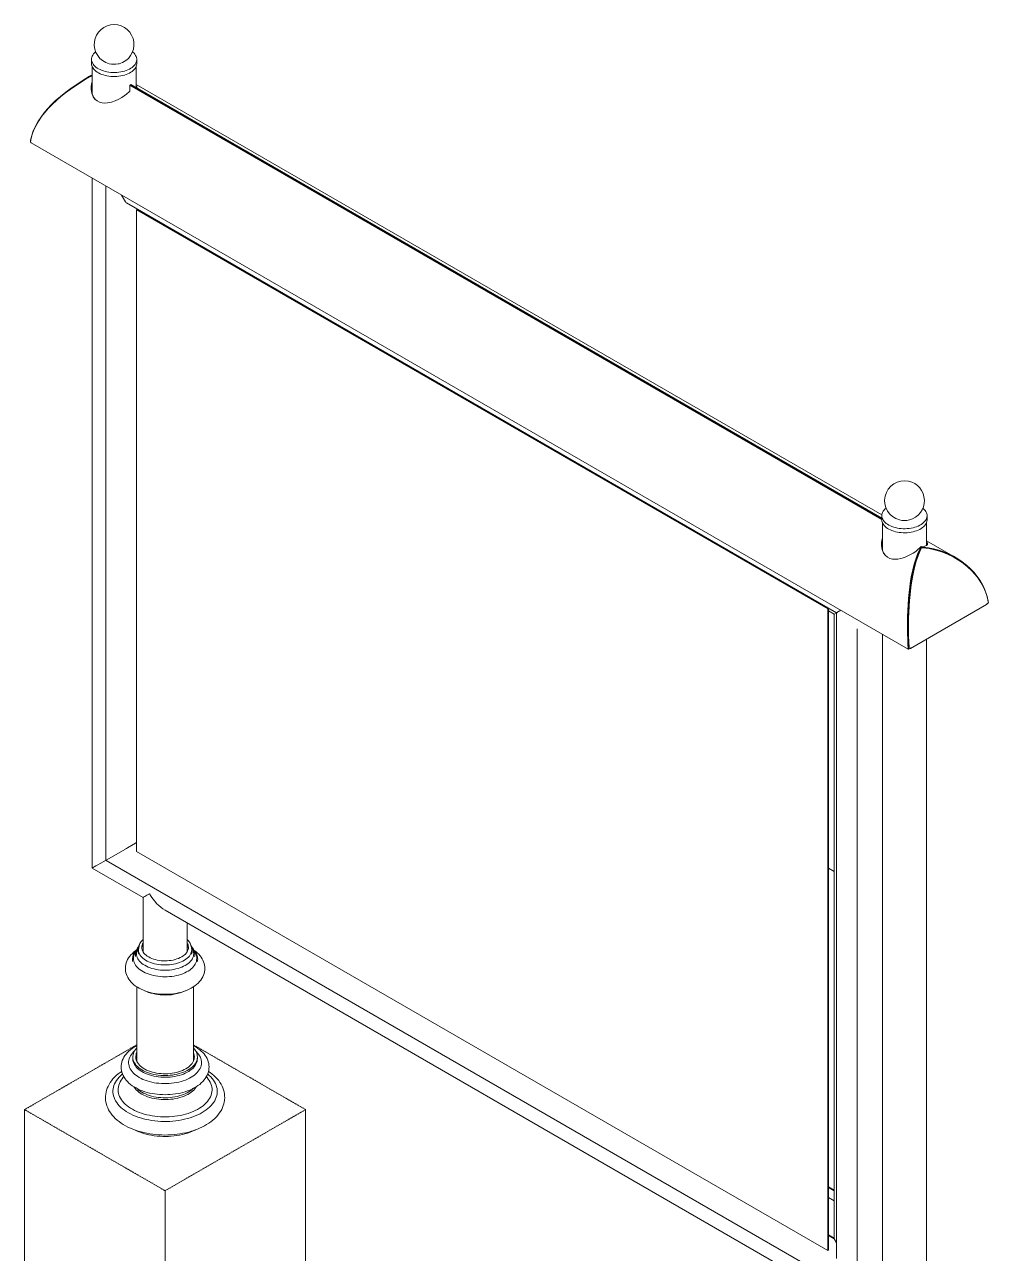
# Model space of a CAD drawing. Header units: millimetres. Extents: x -342 to 7090, y 907 to 6051.
# Drawn here: x 5027 to 7078, y 3247 to 5862 of the extents above; entities that cross this region are included whole.
import ezdxf

# ---------------------------------------------------------------- set-up
doc = ezdxf.new("R2010")
doc.units = ezdxf.units.MM
doc.linetypes.add('HIDDEN', pattern=[1.905, 1.27, -0.635])
doc.layers.add('ZANO_R', color=7, linetype='Continuous', lineweight=0)
doc.layers.add('ZANO_R_przerywana', color=7, linetype='HIDDEN', lineweight=0)

msp = doc.modelspace()

# ---------------------------------------------------------------- linework, layer by layer
at = {"layer": 'ZANO_R'}
for p, q in [((5169.6, 5787.5), (5169.6, 5778.9)), ((5265.8, 5778.9), (5265.8, 5787.5)), ((5170.7, 5772.9), (5170.7, 5715.1)), ((5226.4, 5778), (5228.3, 5778.5)), ((5264.7, 5727.3), (5264.7, 5772.9)), ((5252.2, 5733.2), (5251.1, 5732.6)), ((6851.3, 4808.8), (5251.1, 5732.6)), ((5251.1, 5720.4), (5251.1, 5732.6)), ((5252.2, 5733.2), (5253.3, 5733.9)), ((5252.2, 5733.2), (6851.3, 4810.1)), ((5253.3, 5733.9), (6851.3, 4811.4)), ((6851.4, 4818.2), (5264.7, 5734.2)), ((5039.4, 5613.4), (5039.8, 5613.1)), ((5040.6, 5611.2), (5039.6, 5611.8)), ((5041, 5610), (6907.3, 4532.5)), ((5170.7, 5535.1), (5170.7, 4066.8)), ((5200.2, 5518.1), (5200.2, 4084.3)), ((5233.5, 5498.8), (5241.8, 5484.4)), ((5243.9, 5482.3), (6754.9, 4610)), ((5266.6, 5468.3), (5265.5, 5467.6)), ((5265.5, 5467.6), (5265.5, 4784.9)), ((5265.5, 5467.6), (6736.6, 4618.4)), ((5266.6, 5468.3), (6737.7, 4619)), ((5272.6, 5465.7), (5273.4, 5464.3)), ((6851.3, 4816.7), (6851.3, 4808.1)), ((6947.5, 4808.1), (6947.5, 4816.7)), ((6852.4, 4802.1), (6852.4, 4744.5)), ((6946.4, 4753.4), (6946.4, 4802.1)), ((5265.5, 4784.9), (5265.5, 4102.2)), ((7007.7, 4728), (6946.4, 4763.4)), ((6851, 4755), (6852.4, 4754.2)), ((6851.1, 4756.8), (6852.4, 4756)), ((6934, 4750.2), (6932.8, 4749.5)), ((6933.1, 4747.7), (6933.5, 4746.7)), ((6934.7, 4748.4), (6933.9, 4748)), ((6934, 4750.2), (6935.1, 4750.8)), ((6935, 4746.6), (6934.2, 4746.2)), ((6934.6, 4748.9), (6935, 4748.6)), ((6934.7, 4748.4), (6936.5, 4749.5)), ((6935.6, 4750.2), (6935.7, 4750.2)), ((6919.6, 4708), (6920.6, 4707.7)), ((6920.1, 4710.1), (6921, 4709.8)), ((6911.8, 4659.5), (6910.9, 4659.4)), ((6912, 4661.6), (6911.2, 4661.4)), ((7074.6, 4629.1), (7078, 4631.1)), ((6737.7, 4619), (6736.6, 4618.4)), ((6736.6, 4618.4), (6736.6, 3935.6)), ((6737.7, 4619), (6737.7, 3936.3)), ((6750, 4607.2), (6737.7, 4614.2)), ((6750, 4607.2), (6754.9, 4610)), ((6750, 3278), (6750, 4607.2)), ((6754.9, 4610), (6754.9, 3236.3)), ((6755.3, 4610.2), (6756, 4610.7)), ((6764, 4615.3), (6755.7, 4610.5)), ((6912.2, 4534), (7074.2, 4627.5)), ((6798.4, 4575.6), (6798.4, 3161.6)), ((6852.5, 4564.2), (6852.5, 3150.2)), ((6946.4, 3096), (6946.4, 4553.8)), ((6907.6, 4533.4), (6906.6, 4534)), ((6907.6, 4533.4), (6908.7, 4534)), ((6909.5, 4533.8), (6908.4, 4534.2)), ((6909.5, 4533.8), (6913, 4535.8)), ((5241.8, 4107.4), (5201, 4083.9)), ((5257.9, 4116.7), (5245.9, 4109.7)), ((5265.5, 4121.1), (5259.7, 4117.7)), ((5201, 4082.9), (6797.7, 3161.1)), ((6736.6, 3252.9), (5265.5, 4102.2)), ((5170.7, 4066.8), (5279.1, 4004.2)), ((6750, 4059.5), (6737.7, 4066.6)), ((5279.1, 4004.2), (5279.1, 3888.8)), ((5326.1, 3977.1), (6744.1, 3158.5)), ((5373.1, 3888.8), (5373.1, 3950)), ((6737.7, 3936.3), (6736.6, 3935.6)), ((6736.6, 3935.6), (6736.6, 3252.9)), ((6737.7, 3936.3), (6737.7, 3253.5)), ((5270.1, 3896.4), (5270.1, 3896)), ((5270.1, 3896), (5270.1, 3896.4)), ((5382.1, 3896), (5382.1, 3896.4)), ((5382.1, 3896.4), (5382.1, 3896)), ((5256.6, 3872.6), (5256.6, 3872.5)), ((5262.9, 3883), (5262.9, 3879.6)), ((5268.2, 3892.5), (5268.2, 3889.5)), ((5384, 3889.5), (5384, 3892.5)), ((5389.2, 3879.6), (5389.2, 3883)), ((5395.6, 3872.5), (5395.6, 3872.6)), ((5265.8, 3814.3), (5265.8, 3655.8)), ((5386.3, 3655.8), (5386.3, 3814.2)), ((5257.4, 3665.1), (5257.4, 3661.3)), ((5394.8, 3661.3), (5394.8, 3665.1)), ((6750, 3381.5), (6737.7, 3388.6)), ((6750, 3380.2), (6737.7, 3387.3)), ((6737.7, 3365.8), (6750, 3358.7)), ((6750, 3279.3), (6737.7, 3286.3)), ((6750, 3278), (6737.7, 3285)), ((6754.9, 3269.4), (6750, 3278)), ((6737.7, 3253.5), (6736.6, 3252.9))]:
    msp.add_line(p, q, dxfattribs=at)
at = {"layer": 'ZANO_R', "flags": 128}
for points in [[(5256.9, 5803.6), (5257.8, 5802.8), (5260, 5800.7), (5261.9, 5798.5), (5263.4, 5796.2), (5264.5, 5793.8), (5265.3, 5791.4), (5265.7, 5789), (5265.8, 5786.5), (5265.4, 5784.1), (5264.7, 5781.7), (5263.6, 5779.3), (5262.2, 5777), (5260.4, 5774.7), (5258.3, 5772.6), (5255.9, 5770.6), (5253.1, 5768.7), (5250.1, 5767), (5246.8, 5765.4), (5243.3, 5764), (5239.6, 5762.8), (5235.8, 5761.8), (5231.8, 5760.9), (5227.6, 5760.3), (5223.4, 5759.9), (5219.2, 5759.7), (5214.9, 5759.8), (5210.7, 5760), (5206.5, 5760.5), (5202.4, 5761.2), (5198.5, 5762), (5194.7, 5763.1), (5191, 5764.4), (5187.6, 5765.8), (5184.4, 5767.5), (5181.4, 5769.2), (5178.8, 5771.2), (5176.5, 5773.2), (5174.4, 5775.4), (5172.7, 5777.6), (5171.4, 5780), (5170.4, 5782.4), (5169.8, 5784.8), (5169.6, 5787.2), (5169.8, 5789.7), (5170.3, 5792.1), (5171.2, 5794.5), (5172.4, 5796.9), (5174.1, 5799.2), (5176, 5801.3), (5178.3, 5803.4), (5178.5, 5803.6)], [(5265.8, 5778.9), (5265.8, 5777.9), (5265.4, 5775.4), (5264.7, 5773), (5263.6, 5770.6), (5262.2, 5768.3), (5260.4, 5766.1), (5258.3, 5764), (5255.9, 5762), (5253.1, 5760.1), (5250.1, 5758.3), (5246.8, 5756.8), (5243.3, 5755.4), (5239.6, 5754.2), (5235.8, 5753.1), (5231.8, 5752.3), (5227.6, 5751.7), (5223.4, 5751.3), (5219.2, 5751.1), (5214.9, 5751.1), (5210.7, 5751.4), (5206.5, 5751.9), (5202.4, 5752.5), (5198.5, 5753.4), (5194.7, 5754.5), (5191, 5755.8), (5187.6, 5757.2), (5184.4, 5758.8), (5181.4, 5760.6), (5178.8, 5762.5), (5176.5, 5764.6), (5174.4, 5766.7), (5172.7, 5769), (5171.4, 5771.3), (5170.4, 5773.7), (5169.8, 5776.2), (5169.6, 5778.6), (5169.6, 5778.9)], [(5039.4, 5613.4), (5039.8, 5615.8), (5042.3, 5625.7), (5045.7, 5635.6), (5050.1, 5645.4), (5055.4, 5654.9), (5061.4, 5664.3), (5068.2, 5673.4), (5075.7, 5682.3), (5083.8, 5690.9), (5092.4, 5699.3), (5103.2, 5708.8), (5114.6, 5717.9), (5126.5, 5726.7), (5138.8, 5735.2), (5151.5, 5743.3), (5165.4, 5751.8), (5170.7, 5754.9)], [(5170.7, 5753.4), (5167.1, 5751.3), (5156, 5744.7), (5145.2, 5737.8), (5134.5, 5730.8), (5124.1, 5723.6), (5114, 5716.2), (5104.3, 5708.4), (5095.1, 5700.5), (5086.3, 5692.2), (5078, 5683.7), (5070.3, 5674.9), (5063.3, 5665.9), (5057.1, 5656.6), (5051.6, 5647.1), (5047, 5637.5), (5043.4, 5627.7), (5041.1, 5619.8), (5039.6, 5611.8)], [(5170.7, 5739.6), (5169.6, 5735.7), (5168.8, 5730), (5168.7, 5724.3), (5169.4, 5718.7), (5170.8, 5713.3), (5173.4, 5708), (5176.9, 5703.3), (5181.3, 5699.5), (5186.6, 5696.8), (5191.9, 5695.3), (5197.6, 5694.8), (5203.7, 5695.1), (5207.8, 5695.8), (5211.8, 5696.8), (5220, 5699.6), (5228, 5703.3), (5233.7, 5706.4), (5239.1, 5710), (5244.3, 5713.8), (5250.5, 5719.1)], [(5170.7, 5736.9), (5170.1, 5734.7), (5169.3, 5729), (5169.2, 5724.8), (5169.5, 5720.7), (5170.4, 5716), (5172, 5711.4), (5174.1, 5707.2), (5177.3, 5702.9)], [(5266.7, 5726.2), (5266.9, 5726.5), (5267, 5727.8), (5266.3, 5729.3), (5264.8, 5731), (5264.7, 5731.1)], [(6938.6, 4832.8), (6939.4, 4832.1), (6941.6, 4830), (6943.5, 4827.8), (6945, 4825.5), (6946.2, 4823.1), (6947, 4820.7), (6947.4, 4818.3), (6947.4, 4815.8), (6947.1, 4813.4), (6946.4, 4810.9), (6945.4, 4808.6), (6943.9, 4806.3), (6942.2, 4804), (6940.1, 4801.9), (6937.6, 4799.9), (6934.9, 4798), (6931.9, 4796.2), (6928.7, 4794.7), (6925.2, 4793.3), (6921.5, 4792), (6917.6, 4791), (6913.6, 4790.2), (6909.5, 4789.5), (6905.3, 4789.1), (6901.1, 4788.9), (6896.8, 4789), (6892.6, 4789.2), (6888.4, 4789.7), (6884.3, 4790.3), (6880.3, 4791.2), (6876.5, 4792.3), (6872.8, 4793.5), (6869.4, 4795), (6866.2, 4796.6), (6863.2, 4798.4), (6860.6, 4800.3), (6858.2, 4802.3), (6856.2, 4804.5), (6854.5, 4806.7), (6853.1, 4809.1), (6852.1, 4811.4), (6851.5, 4813.9), (6851.3, 4816.3), (6851.4, 4818.8), (6851.9, 4821.2), (6852.8, 4823.6), (6854.1, 4826), (6854.1, 4826)], [(6947.5, 4808.1), (6947.4, 4807.2), (6947.1, 4804.7), (6946.4, 4802.3), (6945.4, 4799.9), (6943.9, 4797.6), (6942.2, 4795.4), (6940.1, 4793.3), (6937.6, 4791.2), (6934.9, 4789.3), (6931.9, 4787.6), (6928.7, 4786), (6925.2, 4784.6), (6921.5, 4783.4), (6917.6, 4782.4), (6913.6, 4781.5), (6909.5, 4780.9), (6905.3, 4780.5), (6901.1, 4780.3), (6896.8, 4780.3), (6892.6, 4780.6), (6888.4, 4781), (6884.3, 4781.7), (6880.3, 4782.6), (6876.5, 4783.6), (6872.8, 4784.9), (6869.4, 4786.3), (6866.2, 4788), (6863.2, 4789.7), (6860.6, 4791.6), (6858.2, 4793.7), (6856.2, 4795.8), (6854.5, 4798.1), (6853.1, 4800.4), (6852.1, 4802.8), (6851.5, 4805.2), (6851.3, 4807.7), (6851.3, 4808.1)], [(6852.4, 4768.5), (6851.4, 4764.8), (6850.5, 4759.1), (6850.4, 4753.4), (6851.1, 4747.8), (6852.6, 4742.5), (6855.1, 4737.1), (6858.6, 4732.5), (6863.1, 4728.7), (6868.4, 4725.9), (6873.7, 4724.5), (6879.3, 4724), (6885.5, 4724.3), (6891.9, 4725.5), (6899.4, 4727.8), (6906.9, 4731), (6912.5, 4733.9), (6918, 4737.2), (6923.3, 4740.8), (6927.9, 4744.4), (6932.2, 4748.2)], [(6852.4, 4765.9), (6851.4, 4761.1), (6851, 4755.5), (6851.3, 4749.9), (6852.1, 4745.4), (6853.5, 4741.1), (6855.4, 4737.1), (6858.6, 4732.6), (6859.9, 4731.4)], [(6935.7, 4750.2), (6937.6, 4750.6), (6941.1, 4751.4), (6943.9, 4752.3), (6946.2, 4753.3), (6947.8, 4754.4), (6948.6, 4755.6), (6948.7, 4757), (6948.1, 4758.4), (6946.6, 4760.1), (6946.4, 4760.3)], [(6933.1, 4747.7), (6931.9, 4745.3), (6927.4, 4735.1), (6923.4, 4724.4), (6920, 4713.2), (6917.1, 4701.8), (6914.6, 4690), (6912.5, 4677.9), (6910.7, 4665.6), (6909.3, 4653.2), (6908.1, 4640.5), (6907.1, 4627.7), (6906.4, 4614.9), (6906, 4602.1), (6905.8, 4589.1), (6905.8, 4576.2), (6906, 4565.2), (6906.3, 4554.5), (6906.9, 4543.8), (6907.6, 4533.4)], [(6933.5, 4746.7), (6932.3, 4744.3), (6927.8, 4734.2), (6924, 4723.6), (6920.7, 4712.6), (6917.8, 4701), (6915.3, 4689.1), (6912.5, 4672.1), (6911.3, 4663.4), (6910.3, 4654.6), (6909.4, 4645.5), (6908.7, 4636.4), (6908.1, 4627.1), (6907.6, 4617.8), (6907, 4603.6), (6906.8, 4589.3), (6906.9, 4575), (6907.2, 4563)], [(6908.4, 4534.2), (6908.2, 4537), (6907.6, 4548.6), (6907.2, 4560.7), (6907, 4573.2), (6907, 4585.9), (6907.2, 4598.6), (6907.7, 4612), (6908.5, 4625.5), (6909.5, 4638.9), (6910.8, 4652.2), (6912.4, 4665.3), (6914.9, 4681.6), (6918, 4697.6), (6921.8, 4713), (6926.5, 4727.7), (6930.1, 4737.2), (6934.2, 4746.2)], [(6909.5, 4533.8), (6909.3, 4536.6), (6908.7, 4548.3), (6908.3, 4560.4), (6908, 4572.8), (6908.1, 4585.4), (6908.3, 4598.1), (6908.7, 4610.9), (6909.4, 4623.7), (6910.3, 4636.5), (6911.4, 4649.2), (6913.1, 4663.9), (6915.2, 4678.4), (6917.8, 4692.6), (6920.9, 4706.4), (6924.5, 4719.7), (6929.3, 4733.5), (6932, 4740.2), (6935, 4746.6)], [(6934, 4750.2), (6934.4, 4749.2), (6935, 4748.6)], [(6936.5, 4749.7), (6939.3, 4749.5), (6950.4, 4748.3), (6961.4, 4746.3), (6972.3, 4743.4), (6982.9, 4739.7), (6993.3, 4735.4), (7003.4, 4730.4), (7013.1, 4724.7), (7022.4, 4718.4), (7031.2, 4711.6), (7039.4, 4704.2), (7047.1, 4696.2), (7054.1, 4687.6), (7060.4, 4678.6), (7065.8, 4669.1), (7070.4, 4659.2), (7074.1, 4648.9), (7076.3, 4640.4), (7077.2, 4635.3)], [(7078, 4631.1), (7077.6, 4633.7), (7075.1, 4644.4), (7071.7, 4654.7), (7067.3, 4664.7), (7062.1, 4674.3), (7056, 4683.4), (7049.2, 4692), (7041.8, 4700.1), (7033.7, 4707.7), (7025, 4714.8), (7014.2, 4722.3), (7002.8, 4729), (6990.9, 4734.8), (6978.6, 4739.7), (6966, 4743.6), (6952.1, 4746.7), (6945, 4747.7), (6937.9, 4748.3)], [(6920.6, 4712.2), (6920.7, 4712.2), (6921.8, 4712.6)], [(5259.7, 4117.7), (5259.5, 4117.6), (5259.3, 4117.5), (5259.1, 4117.4), (5258.8, 4117.2), (5258.6, 4117.1), (5258.3, 4116.9), (5258.1, 4116.8), (5257.9, 4116.7)], [(5321.1, 3849.6), (5316.4, 3849.9), (5311.7, 3850.5), (5307.1, 3851.2), (5302.6, 3852.2), (5298.2, 3853.4), (5294, 3854.7), (5290.1, 3856.3), (5286.3, 3858), (5282.8, 3859.9), (5279.6, 3861.9), (5276.6, 3864.1), (5273.9, 3866.4), (5271.6, 3868.8), (5269.6, 3871.3), (5268, 3873.9), (5266.7, 3876.6), (5265.8, 3879.3), (5265.2, 3882.1), (5265, 3884.8), (5265.2, 3887.6), (5265.8, 3890.3), (5266.8, 3893), (5268.1, 3895.7), (5268.7, 3896.7)], [(5321.5, 3860.7), (5316.9, 3861), (5312.3, 3861.5), (5307.9, 3862.3), (5303.6, 3863.2), (5299.4, 3864.4), (5295.4, 3865.8), (5291.6, 3867.3), (5288, 3869), (5284.7, 3870.9), (5281.7, 3872.9), (5278.9, 3875.1), (5276.5, 3877.3), (5274.4, 3879.7), (5272.7, 3882.2), (5271.3, 3884.7), (5270.2, 3887.4), (5269.6, 3890), (5269.3, 3892.7), (5269.4, 3895.4), (5269.8, 3898), (5270.1, 3899)], [(5271.5, 3903.7), (5271.5, 3903.7), (5270.3, 3901.5)], [(5322.1, 3869.5), (5317.8, 3869.8), (5313.5, 3870.4), (5309.4, 3871.1), (5305.4, 3872), (5301.5, 3873.2), (5297.8, 3874.5), (5294.4, 3876), (5291.2, 3877.7), (5288.2, 3879.5), (5285.6, 3881.5), (5283.2, 3883.6), (5281.2, 3885.8), (5279.5, 3888.1), (5278.2, 3890.5), (5277.2, 3893), (5276.6, 3895.4), (5276.4, 3897.9), (5276.6, 3900.4), (5277.1, 3902.9), (5278, 3905.4), (5279.1, 3907.4)], [(5383.5, 3896.7), (5384.2, 3895.5), (5385.5, 3892.9), (5386.4, 3890.2), (5386.9, 3887.4), (5387.1, 3884.6), (5386.9, 3881.9), (5386.3, 3879.1), (5385.4, 3876.4), (5384.1, 3873.8), (5382.4, 3871.2), (5380.4, 3868.6), (5378, 3866.2), (5375.4, 3863.9), (5372.4, 3861.8), (5369.1, 3859.7), (5365.6, 3857.9), (5361.8, 3856.2), (5357.8, 3854.6), (5353.7, 3853.3), (5349.3, 3852.1), (5344.8, 3851.2), (5340.2, 3850.4), (5335.5, 3849.9), (5330.7, 3849.6), (5325.9, 3849.5), (5321.1, 3849.6)], [(5382.1, 3898.9), (5382.3, 3898), (5382.8, 3895.4), (5382.9, 3892.7), (5382.6, 3890), (5381.9, 3887.4), (5380.9, 3884.8), (5379.5, 3882.2), (5377.8, 3879.7), (5375.7, 3877.4), (5373.3, 3875.1), (5370.5, 3872.9), (5367.5, 3870.9), (5364.2, 3869), (5360.6, 3867.3), (5356.8, 3865.8), (5352.8, 3864.4), (5348.6, 3863.3), (5344.3, 3862.3), (5339.9, 3861.5), (5335.3, 3861), (5330.7, 3860.7), (5326.1, 3860.6), (5321.5, 3860.7)], [(5373.1, 3907.4), (5374, 3905.7), (5375, 3903.3), (5375.5, 3900.8), (5375.8, 3898.3), (5375.6, 3895.8), (5375.1, 3893.3), (5374.1, 3890.9), (5372.9, 3888.5), (5371.2, 3886.1), (5369.3, 3883.9), (5366.9, 3881.8), (5364.3, 3879.8), (5361.4, 3878), (5358.2, 3876.3), (5354.8, 3874.7), (5351.2, 3873.4), (5347.4, 3872.2), (5343.4, 3871.2), (5339.2, 3870.5), (5335, 3869.9), (5330.7, 3869.6), (5326.4, 3869.4), (5322.1, 3869.5)], [(5382.1, 3895.9), (5382.1, 3897.1), (5381.8, 3899.7), (5381.2, 3902.3), (5380.3, 3904.8), (5379.1, 3907.2), (5377.5, 3909.6), (5375.6, 3912), (5373.5, 3914.2), (5373.1, 3914.6)], [(5381.8, 3901.5), (5381.5, 3902.3), (5380.8, 3903.5)], [(5264.6, 3891.8), (5263.5, 3891.1), (5259.9, 3888.3), (5256.5, 3885.4), (5253.5, 3882.3), (5250.8, 3879.1), (5248.4, 3875.8), (5246.4, 3872.4), (5244.7, 3868.9), (5243.4, 3865.3), (5242.4, 3861.7), (5241.8, 3858.1), (5241.5, 3854.5), (5241.6, 3851), (5242, 3847.4), (5242.7, 3843.9), (5243.8, 3840.5), (5245.1, 3837.1), (5246.8, 3833.8), (5248.8, 3830.5), (5251.1, 3827.4), (5253.7, 3824.3), (5256.6, 3821.4), (5259.9, 3818.6), (5263.4, 3815.9), (5267.2, 3813.4), (5271.2, 3811), (5275.4, 3808.9), (5279.8, 3806.9), (5284.5, 3805.1), (5289.2, 3803.6), (5294.1, 3802.2), (5299.1, 3801), (5304.2, 3800.1), (5309.4, 3799.3), (5314.7, 3798.7), (5319.7, 3798.4)], [(5320.6, 3835.6), (5315.6, 3835.9), (5310.7, 3836.5), (5305.8, 3837.3), (5301.1, 3838.3), (5296.5, 3839.4), (5292, 3840.8), (5287.8, 3842.4), (5283.7, 3844.1), (5279.9, 3846), (5276.4, 3848.1), (5273.1, 3850.3), (5270.2, 3852.7), (5267.5, 3855.1), (5265.2, 3857.7), (5263.2, 3860.4), (5261.6, 3863.1), (5260.3, 3866), (5259.4, 3868.8), (5258.9, 3871.7), (5258.7, 3874.6), (5258.9, 3877.5), (5259.5, 3880.4), (5260.5, 3883.3), (5261.8, 3886.1), (5263.5, 3888.8), (5263.5, 3888.8)], [(5319.7, 3798.4), (5322.6, 3798.3), (5327.9, 3798.3), (5333.2, 3798.4), (5338.5, 3798.8), (5343.7, 3799.4), (5348.9, 3800.2), (5354, 3801.2), (5358.9, 3802.4), (5363.8, 3803.8), (5368.6, 3805.4), (5373.1, 3807.3), (5377.6, 3809.3), (5381.8, 3811.5), (5385.8, 3813.9), (5389.6, 3816.5), (5393.2, 3819.3), (5396.4, 3822.2), (5399.4, 3825.3), (5402, 3828.6), (5404.3, 3831.9), (5406.2, 3835.4), (5407.8, 3838.9), (5409, 3842.5), (5409.9, 3846.1), (5410.5, 3849.7), (5410.6, 3853.2), (5410.5, 3856.8), (5410, 3860.4), (5409.2, 3863.8), (5408.1, 3867.3), (5406.6, 3870.7), (5404.9, 3873.9), (5402.8, 3877.2), (5400.4, 3880.3), (5397.7, 3883.3), (5394.7, 3886.2), (5391.4, 3889), (5387.9, 3891.6), (5387.6, 3891.8)], [(5388.6, 3888.9), (5389, 3888.4), (5390.6, 3885.6), (5391.9, 3882.8), (5392.8, 3879.9), (5393.3, 3877), (5393.5, 3874.1), (5393.2, 3871.2), (5392.6, 3868.3), (5391.7, 3865.5), (5390.3, 3862.7), (5388.7, 3859.9), (5386.6, 3857.3), (5384.2, 3854.7), (5381.5, 3852.3), (5378.5, 3849.9), (5375.2, 3847.7), (5371.6, 3845.7), (5367.8, 3843.8), (5363.7, 3842.1), (5359.4, 3840.6), (5354.9, 3839.2), (5350.3, 3838.1), (5345.5, 3837.1), (5340.7, 3836.4), (5335.7, 3835.9), (5330.7, 3835.6), (5325.7, 3835.5), (5320.6, 3835.6)], [(5265.8, 3688.9), (5264.5, 3688.2), (5260.3, 3685.8), (5256.3, 3683.2), (5252.6, 3680.4), (5249.2, 3677.5), (5246, 3674.4), (5243.1, 3671.2), (5240.6, 3667.9), (5238.4, 3664.5), (5236.6, 3661), (5235.1, 3657.4), (5233.9, 3653.8), (5233.1, 3650.2), (5232.7, 3646.6), (5232.5, 3643), (5232.7, 3639.4), (5233.3, 3635.8), (5234.2, 3632.3), (5235.4, 3628.8), (5236.9, 3625.4), (5238.7, 3622), (5240.9, 3618.7), (5243.3, 3615.5), (5246.1, 3612.4), (5249.2, 3609.4), (5252.6, 3606.6), (5256.3, 3603.8), (5260.2, 3601.3), (5264.3, 3598.9), (5268.7, 3596.6), (5273.3, 3594.6), (5278, 3592.7), (5283, 3591), (5288, 3589.5), (5293.2, 3588.2), (5298.5, 3587.1), (5303.9, 3586.2), (5309.4, 3585.5), (5314.9, 3585), (5320.5, 3584.7), (5326.1, 3584.6), (5331.6, 3584.7), (5337.2, 3585), (5342.7, 3585.5), (5348.2, 3586.2), (5353.6, 3587.1), (5358.9, 3588.2), (5364.1, 3589.5), (5369.1, 3591), (5374.1, 3592.7), (5378.8, 3594.6), (5383.4, 3596.6), (5387.8, 3598.9), (5392, 3601.3), (5396, 3603.9), (5399.7, 3606.6), (5403.1, 3609.6), (5406.3, 3612.7), (5409.1, 3615.9), (5411.6, 3619.2), (5413.8, 3622.6), (5415.6, 3626.1), (5417.1, 3629.7), (5418.3, 3633.3), (5419.1, 3636.9), (5419.2, 3638), (5419.2, 3638)], [(5419.2, 3638), (5419.5, 3640.3), (5419.6, 3643.9), (5419.4, 3647.5), (5418.9, 3651.1), (5418, 3654.6), (5416.8, 3658.1), (5415.3, 3661.5), (5413.5, 3664.9), (5411.4, 3668.2), (5408.9, 3671.4), (5406.1, 3674.5), (5403, 3677.5), (5399.7, 3680.3), (5396, 3683.1), (5392.1, 3685.6), (5388, 3688), (5386.3, 3688.9)], [(5260.6, 3677.1), (5259.1, 3675.6), (5256.5, 3672.9), (5254.3, 3670.1), (5252.4, 3667.2), (5250.9, 3664.2), (5249.7, 3661.2), (5248.9, 3658.2), (5248.5, 3655.1), (5248.4, 3652), (5248.7, 3648.9), (5249.4, 3645.8), (5250.5, 3642.8), (5251.9, 3639.8), (5253.6, 3636.9), (5255.7, 3634), (5258.1, 3631.3), (5260.9, 3628.6), (5264, 3626.1), (5267.3, 3623.7), (5271, 3621.4), (5274.9, 3619.3), (5279, 3617.3), (5283.4, 3615.5), (5288, 3613.9), (5292.7, 3612.5), (5297.7, 3611.3), (5302.7, 3610.2), (5307.9, 3609.4), (5313.1, 3608.8), (5318.4, 3608.4), (5323.8, 3608.2), (5329.2, 3608.2), (5334.5, 3608.4), (5339.8, 3608.9), (5345.1, 3609.5), (5350.2, 3610.4), (5355.2, 3611.4), (5360.1, 3612.7), (5364.9, 3614.1), (5369.4, 3615.8), (5373.8, 3617.6), (5377.9, 3619.6), (5381.7, 3621.7), (5385.4, 3624), (5388.7, 3626.4), (5391.7, 3629), (5394.4, 3631.7), (5396.8, 3634.4), (5398.8, 3637.3), (5400.5, 3640.2), (5401.9, 3643.2), (5402.9, 3646.3), (5403.5, 3649.3), (5403.5, 3649.3)], [(5265.8, 3684.1), (5265.4, 3683.7), (5263.2, 3681), (5261.3, 3678.3), (5259.8, 3675.5), (5258.6, 3672.6), (5257.9, 3669.7), (5257.4, 3666.8), (5257.4, 3663.9), (5257.7, 3661), (5258.5, 3658.1), (5259.5, 3655.2), (5261, 3652.4), (5262.8, 3649.6), (5264.9, 3647), (5267.4, 3644.4), (5270.2, 3642), (5273.3, 3639.7), (5276.7, 3637.5), (5280.4, 3635.5), (5284.3, 3633.6), (5288.4, 3631.9), (5292.8, 3630.4), (5297.3, 3629.1), (5302, 3627.9), (5306.8, 3627), (5311.7, 3626.3), (5316.7, 3625.8), (5321.8, 3625.5), (5326.9, 3625.4), (5331.9, 3625.5), (5337, 3625.9), (5341.9, 3626.5), (5346.8, 3627.3), (5351.6, 3628.2), (5356.3, 3629.4), (5360.7, 3630.8), (5365, 3632.4), (5369.1, 3634.1), (5372.9, 3636.1), (5376.5, 3638.1), (5379.8, 3640.4), (5382.8, 3642.7), (5385.5, 3645.2), (5387.9, 3647.8), (5390, 3650.5), (5391.7, 3653.2), (5393, 3656.1), (5394, 3658.9), (5394.6, 3661.9), (5394.6, 3661.9)], [(5257.4, 3661.3), (5257.4, 3660.1), (5257.7, 3657.1), (5258.5, 3654.2), (5259.5, 3651.4), (5261, 3648.6), (5262.8, 3645.8), (5264.9, 3643.2), (5267.4, 3640.6), (5270.2, 3638.2), (5273.3, 3635.9), (5276.7, 3633.7), (5280.4, 3631.6), (5284.3, 3629.8), (5288.4, 3628.1), (5292.8, 3626.6), (5297.3, 3625.2), (5302, 3624.1), (5306.8, 3623.2), (5311.7, 3622.5), (5316.7, 3622), (5321.8, 3621.7), (5326.9, 3621.6), (5331.9, 3621.7), (5337, 3622.1), (5341.9, 3622.7), (5346.8, 3623.4), (5351.6, 3624.4), (5356.3, 3625.6), (5360.7, 3627), (5365, 3628.6), (5369.1, 3630.3), (5372.9, 3632.2), (5376.5, 3634.3), (5379.8, 3636.5), (5382.8, 3638.9), (5385.5, 3641.4), (5387.9, 3644), (5390, 3646.7), (5391.7, 3649.4), (5393, 3652.3), (5394, 3655.1), (5394.6, 3658)], [(5265.8, 3674.4), (5264.9, 3672.1), (5264.2, 3669.4), (5263.8, 3666.6), (5263.8, 3663.8), (5264.1, 3661), (5264.8, 3658.3), (5265.9, 3655.5), (5267.4, 3652.9), (5269.2, 3650.3), (5271.4, 3647.8), (5273.9, 3645.4), (5276.7, 3643.1), (5279.7, 3641), (5283.1, 3639), (5286.8, 3637.1), (5290.6, 3635.4), (5294.7, 3634), (5299, 3632.6), (5303.4, 3631.5), (5308, 3630.6), (5312.7, 3629.9), (5317.4, 3629.4), (5322.2, 3629.1), (5327.1, 3629.1), (5331.9, 3629.2), (5336.7, 3629.6), (5341.4, 3630.2), (5346.1, 3631), (5350.6, 3632), (5354.9, 3633.2), (5359.1, 3634.5), (5363.1, 3636.1), (5366.9, 3637.9), (5370.4, 3639.8), (5373.7, 3641.8), (5376.7, 3644), (5379.4, 3646.4), (5381.7, 3648.8), (5383.7, 3651.3), (5385.4, 3654), (5386.7, 3656.6), (5387.7, 3659.4), (5388.2, 3662.1), (5388.2, 3662.1)], [(5394.6, 3661.9), (5394.8, 3664.8), (5394.6, 3667.7), (5394.1, 3670.6), (5393.2, 3673.5), (5391.9, 3676.4), (5390.3, 3679.1), (5388.4, 3681.8), (5386.3, 3684.1)], [(5403.5, 3649.3), (5403.7, 3652.4), (5403.6, 3655.5), (5403.1, 3658.6), (5402.3, 3661.7), (5401.1, 3664.7), (5399.5, 3667.6), (5397.5, 3670.5), (5395.3, 3673.3), (5392.7, 3676), (5391.5, 3677.1)], [(5394.6, 3658), (5394.8, 3661), (5394.8, 3661.3)], [(5233.7, 3634.1), (5230.7, 3632), (5226.4, 3628.8), (5222.3, 3625.4), (5218.6, 3621.9), (5215.2, 3618.2), (5212, 3614.4), (5209.2, 3610.5), (5206.8, 3606.5), (5204.7, 3602.4), (5202.9, 3598.3), (5201.5, 3594.1), (5200.4, 3589.9), (5199.7, 3585.7), (5199.3, 3581.5), (5199.3, 3577.3), (5199.5, 3573.1), (5200.2, 3568.9), (5201.1, 3564.8), (5202.4, 3560.7), (5204, 3556.7), (5205.9, 3552.7), (5208.1, 3548.8), (5210.7, 3545), (5213.6, 3541.2), (5216.7, 3537.6), (5220.2, 3534), (5224, 3530.6), (5228.1, 3527.4), (5232.5, 3524.2), (5237.1, 3521.3), (5241.9, 3518.5), (5247, 3515.8), (5252.2, 3513.4), (5257.7, 3511.1), (5263.3, 3509), (5269.1, 3507.1), (5275, 3505.4), (5281.1, 3503.9), (5287.3, 3502.5), (5293.5, 3501.4), (5299.8, 3500.5), (5306.2, 3499.8), (5312.7, 3499.3), (5319.2, 3498.9), (5325.7, 3498.8), (5332.2, 3498.9), (5338.6, 3499.2), (5345.1, 3499.7), (5351.5, 3500.4), (5357.8, 3501.3), (5364.1, 3502.4), (5370.3, 3503.7), (5376.3, 3505.2), (5382.3, 3506.9), (5388.1, 3508.7), (5393.7, 3510.8), (5399.2, 3513.1), (5404.5, 3515.5), (5409.6, 3518.1), (5414.5, 3520.9), (5419.2, 3523.9), (5423.6, 3527.1), (5427.8, 3530.4), (5431.7, 3533.8), (5435.3, 3537.4), (5438.6, 3541.2), (5441.5, 3545), (5444.2, 3549), (5446.5, 3553), (5448.4, 3557.1), (5450, 3561.3), (5451.2, 3565.5), (5452.1, 3569.7), (5452.4, 3571.4), (5452.4, 3571.4)], [(5235.3, 3628.6), (5234.8, 3628.1), (5231.3, 3625), (5228.1, 3621.8), (5225.2, 3618.4), (5222.7, 3615), (5220.5, 3611.5), (5218.7, 3607.9), (5217.2, 3604.3), (5216.2, 3600.6), (5215.5, 3596.9), (5215.1, 3593.2), (5215.2, 3589.4), (5215.6, 3585.7), (5216.4, 3582), (5217.5, 3578.4), (5219, 3574.7), (5220.9, 3571.2), (5223.2, 3567.7), (5225.8, 3564.3), (5228.7, 3560.9), (5232, 3557.7), (5235.6, 3554.6), (5239.4, 3551.7), (5243.6, 3548.8), (5248.1, 3546.1), (5252.8, 3543.6), (5257.8, 3541.2), (5263, 3539), (5268.4, 3537), (5274, 3535.1), (5279.8, 3533.5), (5285.7, 3532), (5291.8, 3530.8), (5298, 3529.7), (5304.3, 3528.9), (5310.7, 3528.2), (5317.1, 3527.8), (5323.5, 3527.6), (5330, 3527.7), (5336.4, 3527.9), (5342.8, 3528.4), (5349.2, 3529), (5355.5, 3529.9), (5361.6, 3531), (5367.7, 3532.3), (5373.6, 3533.8), (5379.4, 3535.5), (5384.9, 3537.4), (5390.3, 3539.4), (5395.5, 3541.7), (5400.4, 3544.1), (5405, 3546.7), (5409.4, 3549.4), (5413.6, 3552.3), (5417.4, 3555.3), (5420.9, 3558.4), (5424.1, 3561.6), (5427, 3565), (5429.5, 3568.4), (5431.6, 3571.9), (5433.5, 3575.5), (5434.9, 3579.1), (5436, 3582.8), (5436.7, 3586.5), (5436.7, 3586.5)], [(5238.2, 3622.7), (5237.2, 3621.7), (5234.6, 3618.5), (5232.3, 3615.2), (5230.4, 3611.9), (5228.8, 3608.5), (5227.5, 3605), (5226.7, 3601.6), (5226.2, 3598.1), (5226.1, 3594.5), (5226.3, 3591), (5226.9, 3587.5), (5227.9, 3584), (5229.3, 3580.6), (5231, 3577.2), (5233, 3573.9), (5235.5, 3570.7), (5238.2, 3567.5), (5241.3, 3564.5), (5244.7, 3561.6), (5248.4, 3558.8), (5252.4, 3556.1), (5256.6, 3553.6), (5261.1, 3551.2), (5265.9, 3549), (5270.9, 3547), (5276.1, 3545.1), (5281.5, 3543.4), (5287, 3542), (5292.7, 3540.7), (5298.5, 3539.6), (5304.4, 3538.8), (5310.4, 3538.1), (5316.5, 3537.6), (5322.5, 3537.4), (5328.6, 3537.4), (5334.7, 3537.6), (5340.8, 3538), (5346.8, 3538.6), (5352.7, 3539.5), (5358.6, 3540.5), (5364.3, 3541.8), (5369.8, 3543.2), (5375.2, 3544.8), (5380.5, 3546.7), (5385.5, 3548.7), (5390.3, 3550.8), (5394.8, 3553.2), (5399.1, 3555.7), (5403.2, 3558.3), (5406.9, 3561.1), (5410.3, 3564), (5413.5, 3567), (5416.3, 3570.2), (5418.7, 3573.4), (5420.9, 3576.7), (5422.6, 3580.1), (5424.1, 3583.5), (5425.1, 3586.9), (5425.8, 3590.4), (5425.8, 3590.4)], [(5425.8, 3590.4), (5426.1, 3594), (5426, 3597.5), (5425.6, 3601), (5424.8, 3604.5), (5423.6, 3607.9), (5422.1, 3611.4), (5420.2, 3614.7), (5417.9, 3618), (5415.4, 3621.2), (5414, 3622.7)], [(5436.7, 3586.5), (5437, 3590.2), (5437, 3594), (5436.6, 3597.7), (5435.8, 3601.4), (5434.6, 3605), (5433.1, 3608.7), (5431.2, 3612.2), (5429, 3615.7), (5426.4, 3619.1), (5423.4, 3622.5), (5420.2, 3625.7), (5416.7, 3628.7)], [(5452.4, 3571.4), (5452.7, 3574), (5452.9, 3578.2), (5452.8, 3582.4), (5452.3, 3586.6), (5451.6, 3590.7), (5450.5, 3594.8), (5449, 3598.9), (5447.3, 3602.9), (5445.2, 3606.8), (5442.8, 3610.7), (5440.1, 3614.5), (5437, 3618.2), (5433.7, 3621.7), (5430, 3625.2), (5426.1, 3628.6), (5421.9, 3631.8), (5418.5, 3634.1)], [(5259.7, 3601.5), (5260.2, 3600.5), (5262.2, 3597.8), (5264.5, 3595.1), (5267.2, 3592.6), (5270.1, 3590.2), (5273.4, 3587.9), (5276.9, 3585.7), (5280.7, 3583.7), (5284.7, 3581.9), (5289, 3580.3), (5293.4, 3578.8), (5298.1, 3577.5), (5302.9, 3576.4), (5307.8, 3575.6), (5312.8, 3574.9), (5317.8, 3574.4), (5322.9, 3574.2), (5328.1, 3574.2), (5333.2, 3574.4), (5338.3, 3574.8), (5343.3, 3575.4), (5348.2, 3576.2), (5353, 3577.3), (5357.7, 3578.5), (5362.2, 3579.9), (5366.5, 3581.5), (5370.6, 3583.3), (5374.4, 3585.3), (5378, 3587.4), (5381.4, 3589.7), (5384.4, 3592.1), (5387.1, 3594.6), (5389.5, 3597.2), (5391.5, 3599.9), (5392.5, 3601.5)], [(5266.9, 3597.4), (5267.4, 3596.9), (5270.2, 3594.5), (5273.3, 3592.2), (5276.7, 3590), (5280.4, 3588), (5284.3, 3586.1), (5288.4, 3584.4), (5292.8, 3582.9), (5297.3, 3581.6), (5302, 3580.4), (5306.8, 3579.5), (5311.7, 3578.8), (5316.7, 3578.3), (5321.8, 3578), (5326.9, 3577.9), (5331.9, 3578.1), (5337, 3578.4), (5341.9, 3579), (5346.8, 3579.8), (5351.6, 3580.8), (5356.3, 3581.9), (5360.7, 3583.3), (5365, 3584.9), (5369.1, 3586.7), (5372.9, 3588.6), (5376.5, 3590.6), (5379.8, 3592.9), (5382.8, 3595.2), (5385.3, 3597.5)], [(5262.6, 3509.2), (5265, 3508), (5269.9, 3505.9), (5275, 3504), (5280.3, 3502.3), (5285.8, 3500.8), (5291.4, 3499.4), (5297.2, 3498.3), (5303.1, 3497.4), (5309, 3496.7), (5315, 3496.2), (5321.1, 3495.9), (5327.2, 3495.8), (5333.3, 3496), (5339.3, 3496.3), (5345.3, 3496.9), (5351.3, 3497.7), (5357.1, 3498.7), (5362.8, 3499.9), (5368.4, 3501.3), (5373.8, 3502.9), (5379.1, 3504.7), (5384.1, 3506.7), (5388.9, 3508.8), (5390.6, 3509.6)]]:
    msp.add_lwpolyline(points, dxfattribs=at)
at = {"layer": 'ZANO_R'}
for centre, radius, start, end in [((5217.7, 5819.4), 42.3, 284.4535, 255.5465), ((5217.7, 5820.6), 43.4, 255.9161, 281.4719), ((5262, 5725.5), 4.42, 11.4261, 52.0189), ((5249.3, 5720.4), 1.81, 311.33, 357.9847), ((6899.4, 4848.6), 42.3, 78.4231, 255.5465), ((6899.4, 4848.6), 42.3, 284.4535, 78.4231), ((6877.6, 4810.9), 28, 128.5674, 147.4122), ((6899.4, 4849.6), 43.3, 255.8799, 284.1202), ((6931, 4749.6), 1.81, 311.3291, 357.9949), ((6931.4, 4748.4), 1.88, 339.4898, 38.0144), ((6930.4, 4748.9), 3.81, 325.2711, 19.6512), ((6935.1, 4750), 1.2, 169.7109, 241.3063), ((6932.6, 4746.9), 1.71, 336.1194, 40.6655), ((6933.4, 4747.3), 1.71, 336.111, 40.9054), ((6936.9, 4751.6), 1.92, 203.3921, 260.8527), ((6938.1, 4750.1), 1.74, 200.0152, 264.0332), ((6943.9, 4754.8), 4.23, 2.6219, 55.1256), ((5288.3, 3882.7), 25.3, 136.6838, 168.6994), ((5288.3, 3892.5), 20.1, 154.3124, 205.3311), ((5294.5, 3895.6), 24.4, 129.1323, 179.1726), ((5294.9, 3893.9), 18.5, 148.5221, 172.9024), ((5357.2, 3893.9), 18.6, 7.1474, 31.4282), ((5363.8, 3892.5), 20.1, 334.5615, 25.7838), ((5363.7, 3882.6), 25.5, 11.3225, 43.5196), ((5280, 3872.6), 23.4, 167.5562, 191.4295), ((5285.5, 3871.8), 29, 135.6182, 167.6004), ((5284.2, 3883), 21.3, 168.1587, 192.4519), ((5365.8, 3871.3), 30, 12.916, 44.0576), ((5367.9, 3883), 21.3, 347.5517, 11.7162), ((5372.1, 3872.6), 23.4, 348.1494, 12.3351), ((5323.7, 3896.2), 99.3, 245.0608, 268.1769), ((5326.8, 3902.3), 105.6, 266.5633, 294.0564), ((5286.2, 3660.8), 22.5, 154.8407, 174.2701), ((5275, 3661.7), 11.3, 144.656, 170.8045), ((5366.6, 3665), 21.8, 352.427, 25.3409), ((5366, 3660.8), 22.4, 5.721, 25.168), ((5376, 3661.3), 12.5, 10.1362, 34.0858)]:
    msp.add_arc(centre, radius, start, end, dxfattribs=at)
for centre, major_axis, ratio, start_param, end_param in [((5043.2, 5612), (2.46, 1.78), 0.531853, 2.554317, 3.374931), ((5243.9, 5485.6), (-2.02, 3.5), 0.577335, 1.570756, 2.356235), ((7072.2, 4629.7), (2.3, -1.9), 0.5416, 6.08355, 7.007191), ((7074.2, 4631.4), (1.71, 2.29), 0.877993, 3.997911, 4.793132), ((6757.7, 4611.7), (2.85, 1.65), 0.00007, 2.356154, 3.141552), ((6908, 4535.5), (0.39, 3), 0.489205, 2.12058, 4.2706), ((6911.4, 4536.8), (-0.54, 2.93), 0.51521, 2.399818, 4.247099), ((5243.9, 4108.6), (2.85, 1.65), 0.00007, 0.785358, 2.356154), ((5217.7, 4093.9), (47, 27.1), 0.00007, 1.94696, 3.141552), ((5217.7, 4093.9), (47, 27.1), 0.00007, 1.94696, 3.141633), ((5203.1, 4085), (2.84, 0.81), 0.298904, 3.056961, 3.842359), ((5203.1, 4085), (2.12, 2.06), 0.299029, 2.440788, 3.226267), ((5326.1, 4031.4), (47, 27.1), 0.00007, 2.356154, 3.141633), ((5326.1, 4031.4), (-33.2, 57.5), 0.577335, 1.570756, 2.356235)]:
    msp.add_ellipse(centre, major_axis=major_axis, ratio=ratio, start_param=start_param, end_param=end_param, dxfattribs=at)
at = {"layer": 'ZANO_R_przerywana'}
for p, q in [((5265.8, 3690.7), (5027.1, 3552.9)), ((5625.1, 3552.9), (5386.3, 3690.7)), ((5027.1, 3552.9), (5326.1, 3380.3)), ((5027.1, 3552.9), (5027.1, 2948.7)), ((5326.1, 3380.3), (5625.1, 3552.9)), ((5625.1, 3552.9), (5625.1, 2948.7)), ((5326.1, 3380.3), (5326.1, 2776.1))]:
    msp.add_line(p, q, dxfattribs=at)

doc.saveas('drawing.dxf')
